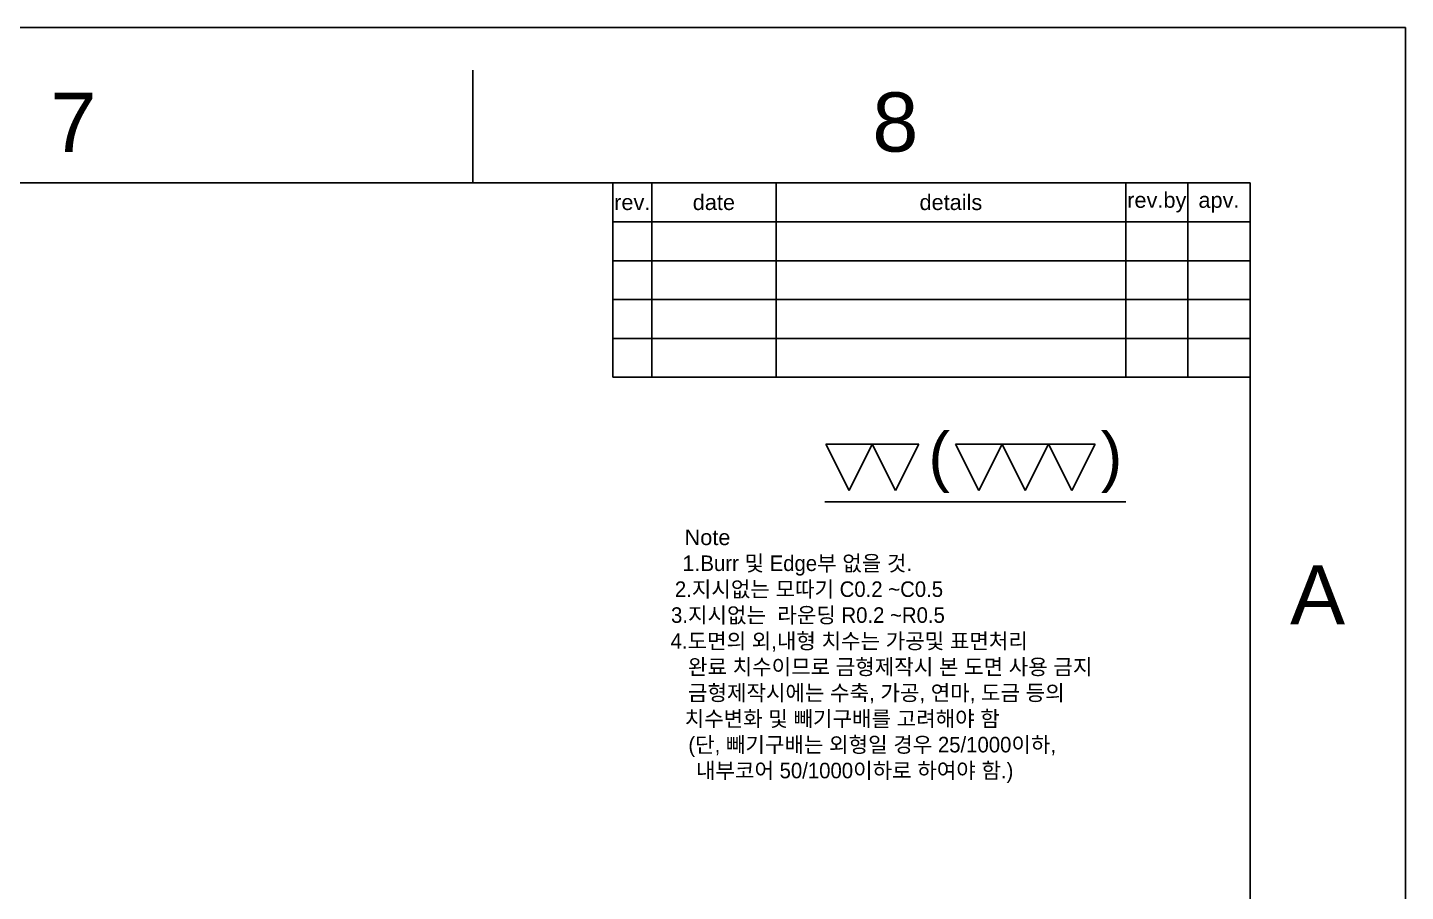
# Model space of a CAD drawing. Header units: millimetres. Extents: x 240 to 1080, y -29 to 565.
# Drawn here: x 902.4 to 1079.7, y 453.7 to 564.9 of the extents above; entities that cross this region are included whole.
import ezdxf

# ---------------------------------------------------------------- set-up
doc = ezdxf.new("R2010")
doc.units = ezdxf.units.MM
doc.header["$LTSCALE"] = 0.75
doc.layers.add('FORM', color=7, linetype='Continuous')
doc.layers.add('TEXT', color=2, linetype='Continuous')
doc.styles.get("Standard").update_dxf_attribs({"font": 'arial.ttf'})

msp = doc.modelspace()

# ---------------------------------------------------------------- linework, layer by layer
at = {"layer": 'FORM', "color": 7, "linetype": 'Continuous'}
for p, q in [((239.74, 564.91), (1079.74, 564.91)), ((1079.74, -29.09), (1079.74, 564.91)), ((959.74, 544.91), (959.74, 559.44)), ((1059.74, 544.91), (259.74, 544.91))]:
    msp.add_line(p, q, dxfattribs=at)
at = {"layer": 'FORM'}
for p, q in [((977.74, 544.91), (977.74, 519.91)), ((982.74, 544.91), (982.74, 519.91)), ((998.74, 544.91), (998.74, 519.91)), ((1043.74, 544.91), (1043.74, 519.91)), ((1051.74, 544.91), (1051.74, 519.91)), ((1059.74, 539.91), (977.74, 539.91)), ((1059.74, 534.91), (977.74, 534.91)), ((1059.74, 529.91), (977.74, 529.91)), ((1059.74, 524.91), (977.74, 524.91)), ((1059.74, 519.91), (977.74, 519.91))]:
    msp.add_line(p, q, dxfattribs=at)
at = {"layer": 'FORM', "linetype": 'Continuous'}
msp.add_line((1059.74, 544.91), (1059.74, -9.09), dxfattribs=at)
at = {"layer": 'TEXT', "color": 2}
for p, q in [((1011.13, 511.32), (1005.13, 511.32)), ((1005.13, 511.32), (1008.13, 505.32)), ((1008.13, 505.32), (1011.13, 511.32)), ((1017.13, 511.32), (1011.13, 511.32)), ((1011.13, 511.32), (1014.13, 505.32)), ((1014.13, 505.32), (1017.13, 511.32)), ((1027.82, 511.32), (1021.82, 511.32)), ((1021.82, 511.32), (1024.82, 505.32)), ((1024.82, 505.32), (1027.82, 511.32)), ((1033.82, 511.32), (1027.82, 511.32)), ((1027.82, 511.32), (1030.82, 505.32)), ((1030.82, 505.32), (1033.82, 511.32)), ((1039.82, 511.32), (1033.82, 511.32)), ((1033.82, 511.32), (1036.82, 505.32)), ((1036.82, 505.32), (1039.82, 511.32)), ((1005.02, 503.86), (1043.76, 503.86))]:
    msp.add_line(p, q, dxfattribs=at)

# ---------------------------------------------------------------- texts
at = {"layer": 'FORM', "char_height": 7.62, "attachment_point": 5}
for s, width, insert in [('7', 50, (908.31, 552.7)), ('8', 50, (1014.09, 552.7)), ('A', 10, (1068.43, 491.91))]:
    msp.add_mtext_dynamic_manual_height_columns(s, width=width, gutter_width=12.5, heights=[0], dxfattribs=dict(at, insert=insert))
at = {"layer": 'TEXT', "char_height": 2}
for s, width, insert, attachment_point in [('rev.', 5, (980.24, 542.41), 5), ('date', 16, (990.74, 542.41), 5), ('details', 45, (1021.24, 542.41), 5), ('rev.by', 8, (1047.74, 542.41), 5), ('apv.', 8, (1055.74, 542.41), 5), ('{\\W9.3512; }Note\\P{\\W8.9805; }1.{\\fGulim|b0|i0|c129|p50;Burr 및 Edge부 없을 것.\\P{\\W8.2709; }2.지시없는 모따기 C0.2 ~C0.5\\P{\\W7.5891; }3.지시없는  라운딩 R0.2 ~R0.5\\P{\\W7.5154; }4.도면의 외,내형 치수는 가공및 표면처리\\P{\\W4.58511; }      완료 치수이므로 금형제작시 본 도면 사용 금지\\P{\\W8.58218; }  금형제작시에는 수축, 가공, 연마, 도금 등의\\P          치수변화 및 빼기구배를 고려해야 함\\P{\\W9.65842; } (단, 빼기구배는 외형일 경우 25/1000이하,\\P            내부코어 50/1000이하로 하여야 함.)}', 70.3296, (979.71, 500.31), 1)]:
    msp.add_mtext_dynamic_manual_height_columns(s, width=width, gutter_width=12.5, heights=[0], dxfattribs=dict(at, insert=insert, attachment_point=attachment_point))
at = {"layer": 'TEXT', "color": 2, "char_height": 6, "attachment_point": 5}
for s, insert in [('(', (1019.74, 508.9)), (')', (1041.91, 508.9))]:
    msp.add_mtext(s, dxfattribs=dict(at, insert=insert))

doc.saveas('drawing.dxf')
